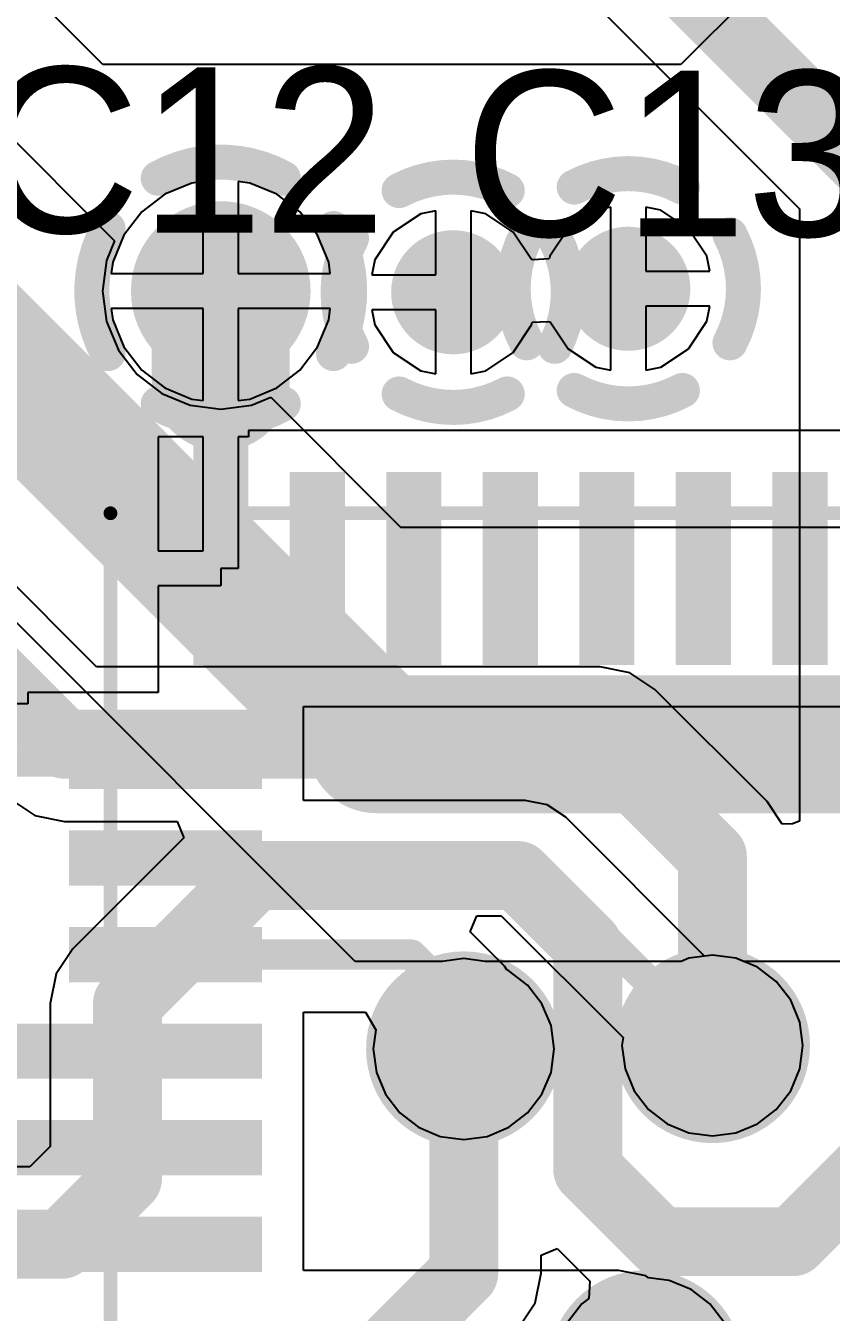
# Model space of a CAD drawing. Header units: millimetres. Extents: x -51 to 108, y 36 to 112.
# Drawn here: x 88.47 to 94.31, y 48.43 to 57.76 of the extents above; entities that cross this region are included whole.
import ezdxf

# ---------------------------------------------------------------- set-up
doc = ezdxf.new("R2010")
doc.units = ezdxf.units.MM
for name, color, linetype in [('BottomLayer', 5, 'Continuous'), ('BottomSolder', 6, 'Continuous'), ('InternalPlane1', 76, 'Continuous'), ('MidLayer1', 16, 'Continuous'), ('PadHoleLayer', 156, 'Continuous'), ('TopLayer', 1, 'Continuous'), ('TopOverlay', 2, 'Continuous'), ('TopSolder', 216, 'Continuous'), ('ViaHoleLayer', 16, 'Continuous')]:
    doc.layers.add(name, color=color, linetype=linetype)

# ---------------------------------------------------------------- blocks, each defined once
blk = doc.blocks.new('PCB_MDBT42Q_10X16_67')
at = {"layer": 'TopLayer'}
for points in [[(3.8999922, -10.9000036), (5.299989399999999, -10.9000036), (3.8999922, -10.5000044), (5.299989399999999, -10.5000044)], [(3.8999922, -11.6000022), (5.299989399999999, -11.6000022), (3.8999922, -11.200003), (5.299989399999999, -11.200003)], [(3.8999922, -12.3000008), (5.299989399999999, -12.3000008), (3.8999922, -11.9000016), (5.299989399999999, -11.9000016)], [(3.8999922, -12.9999994), (5.299989399999999, -12.9999994), (3.8999922, -12.6000002), (5.299989399999999, -12.6000002)], [(3.8999922, -13.699998), (5.299989399999999, -13.699998), (3.8999922, -13.2999988), (5.299989399999999, -13.2999988)], [(3.8999922, -14.3999966), (5.299989399999999, -14.3999966), (3.8999922, -13.9999974), (5.299989399999999, -13.9999974)], [(-0.1999996, -14.8999956), (-0.1999996, -16.2999928), (0.1999996, -14.8999956), (0.1999996, -16.2999928)], [(0.499999, -14.8999956), (0.499999, -16.2999928), (0.8999982, -14.8999956), (0.8999982, -16.2999928)], [(1.1999976, -14.8999956), (1.1999976, -16.2999928), (1.5999968, -14.8999956), (1.5999968, -16.2999928)], [(1.8999962, -14.8999956), (1.8999962, -16.2999928), (2.2999954, -14.8999956), (2.2999954, -16.2999928)], [(2.5999948, -14.8999956), (2.5999948, -16.2999928), (2.999994, -14.8999956), (2.999994, -16.2999928)], [(3.2999934, -14.8999956), (3.2999934, -16.2999928), (3.6999926, -14.8999956), (3.6999926, -16.2999928)], [(3.999992, -14.8999956), (3.999992, -16.2999928), (4.3999912, -14.8999956), (4.3999912, -16.2999928)]]:
    blk.add_solid(points, dxfattribs=at)
at = {"layer": 'TopOverlay', "const_width": 0.0999998}
for points in [[(4.999989999999999, 0), (4.999989999999999, -15.9999934)], [(4.999989999999999, -15.9999934), (-4.999964599999999, -15.9999934)]]:
    blk.add_lwpolyline(points, dxfattribs=at)
at = {"layer": 'TopOverlay', "const_width": 0.0499999}
blk.add_lwpolyline([(4.97499132, -15.9999934, 1), (5.02498868, -15.9999934, 1)], format="xyb", close=True, dxfattribs=at)
blk.add_lwpolyline([(4.97499132, -15.9999934, 1), (5.02498868, -15.9999934, 1)], format="xyb", close=True, dxfattribs=at)
at = {"layer": 'TopSolder'}
for points in [[(3.8999922, -10.9000036), (5.299989399999999, -10.9000036), (3.8999922, -10.5000044), (5.299989399999999, -10.5000044)], [(3.8999922, -11.6000022), (5.299989399999999, -11.6000022), (3.8999922, -11.200003), (5.299989399999999, -11.200003)], [(3.8999922, -12.3000008), (5.299989399999999, -12.3000008), (3.8999922, -11.9000016), (5.299989399999999, -11.9000016)], [(3.8999922, -12.9999994), (5.299989399999999, -12.9999994), (3.8999922, -12.6000002), (5.299989399999999, -12.6000002)], [(3.8999922, -13.699998), (5.299989399999999, -13.699998), (3.8999922, -13.2999988), (5.299989399999999, -13.2999988)], [(3.8999922, -14.3999966), (5.299989399999999, -14.3999966), (3.8999922, -13.9999974), (5.299989399999999, -13.9999974)], [(-0.1999996, -14.8999956), (-0.1999996, -16.2999928), (0.1999996, -14.8999956), (0.1999996, -16.2999928)], [(0.499999, -14.8999956), (0.499999, -16.2999928), (0.8999982, -14.8999956), (0.8999982, -16.2999928)], [(1.1999976, -14.8999956), (1.1999976, -16.2999928), (1.5999968, -14.8999956), (1.5999968, -16.2999928)], [(1.8999962, -14.8999956), (1.8999962, -16.2999928), (2.2999954, -14.8999956), (2.2999954, -16.2999928)], [(2.5999948, -14.8999956), (2.5999948, -16.2999928), (2.999994, -14.8999956), (2.999994, -16.2999928)], [(3.2999934, -14.8999956), (3.2999934, -16.2999928), (3.6999926, -14.8999956), (3.6999926, -16.2999928)], [(3.999992, -14.8999956), (3.999992, -16.2999928), (4.3999912, -14.8999956), (4.3999912, -16.2999928)]]:
    blk.add_solid(points, dxfattribs=at)

msp = doc.modelspace()

# ---------------------------------------------------------------- linework, layer by layer
at = {"layer": 'BottomLayer'}
for p, q in [((91.05531954, 59.45942642), (94.07962642, 56.43511954)), ((89.67172312, 56.62149458), (89.47614057999999, 56.54048127999999)), ((89.7546084, 56.63240642), (89.67172312, 56.62149458)), ((89.7546084, 55.9651916), (89.7546084, 56.63240642)), ((90.09149368, 56.62149458), (90.0086084, 56.63240642)), ((90.0086084, 56.63240642), (90.0086084, 55.9651916)), ((90.28707621999999, 56.54048127999999), (90.09149368, 56.62149458)), ((89.47614057999999, 56.54048127999999), (89.3081907, 56.41160929999999)), ((90.4550261, 56.41160929999999), (90.28707621999999, 56.54048127999999)), ((92.71, 56.44517032), (92.60133117999999, 56.42355491999999)), ((92.71, 55.8546), (92.71, 56.44517032)), ((93.07266881999999, 56.42355491999999), (92.964, 56.44517032)), ((92.964, 56.44517032), (92.964, 55.9816)), ((94.07962642, 56.43511954), (94.07962642, 51.99357394)), ((89.3081907, 56.41160929999999), (89.17931872, 56.24365942)), ((90.58389808, 56.24365942), (90.4550261, 56.41160929999999)), ((91.33133117999999, 56.39815492), (91.13153985999999, 56.26466014)), ((91.44, 56.41977032), (91.33133117999999, 56.39815492)), ((91.44, 55.9562), (91.44, 56.41977032)), ((91.80266882, 56.39815492), (91.69399999999999, 56.41977032)), ((91.69399999999999, 56.41977032), (91.69399999999999, 55.8292)), ((92.00246014, 56.26466014), (91.80266882, 56.39815492)), ((92.60133117999999, 56.42355491999999), (92.40153986, 56.29006013999999)), ((93.27246013999999, 56.29006013999999), (93.07266881999999, 56.42355491999999)), ((91.13153985999999, 56.26466014), (90.99804508, 56.06486881999999)), ((92.13406515999999, 56.06769584), (92.00246014, 56.26466014)), ((92.40153986, 56.29006013999999), (92.26804508, 56.09026882)), ((93.40595492, 56.09026882), (93.27246013999999, 56.29006013999999)), ((89.17931872, 56.24365942), (89.09830541999999, 56.04807688)), ((90.66491137999999, 56.04807688), (90.58389808, 56.24365942)), ((90.99804508, 56.06486881999999), (90.97642968, 55.9562)), ((92.14736714, 56.06541746), (92.13406515999999, 56.06769584)), ((92.2642173, 56.07103085999999), (92.14736714, 56.06541746)), ((92.26804508, 56.09026882), (92.2642173, 56.07103085999999)), ((93.42757032, 55.9816), (93.40595492, 56.09026882)), ((89.09830541999999, 56.04807688), (89.08739358, 55.9651916)), ((90.67582322, 55.9651916), (90.66491137999999, 56.04807688)), ((92.964, 55.9816), (93.42757032, 55.9816)), ((89.08739358, 55.9651916), (89.7546084, 55.9651916)), ((90.0086084, 55.9651916), (90.67582322, 55.9651916)), ((90.97642968, 55.9562), (91.44, 55.9562)), ((91.69399999999999, 55.8292), (91.69399999999999, 55.23862968)), ((92.71, 55.26402968), (92.71, 55.8546)), ((89.7546084, 55.7111916), (89.08739358, 55.7111916)), ((89.08739358, 55.7111916), (89.09830541999999, 55.62830632)), ((89.7546084, 55.04397677999999), (89.7546084, 55.7111916)), ((90.67582322, 55.7111916), (90.0086084, 55.7111916)), ((90.0086084, 55.7111916), (90.0086084, 55.04397677999999)), ((90.66491137999999, 55.62830632), (90.67582322, 55.7111916)), ((91.44, 55.7022), (90.97642968, 55.7022)), ((90.97642968, 55.7022), (90.99804508, 55.59353118)), ((91.44, 55.23862968), (91.44, 55.7022)), ((93.42757032, 55.7276), (92.964, 55.7276)), ((92.964, 55.7276), (92.964, 55.26402968)), ((93.40595492, 55.61893118), (93.42757032, 55.7276)), ((89.09830541999999, 55.62830632), (89.17931872, 55.43272378)), ((90.58389808, 55.43272378), (90.66491137999999, 55.62830632)), ((90.99804508, 55.59353118), (91.13153985999999, 55.39373986)), ((92.00246014, 55.39373986), (92.13595491999999, 55.59353118)), ((92.13595491999999, 55.59353118), (92.1397827, 55.61276914)), ((92.1397827, 55.61276914), (92.25663286, 55.61838254)), ((92.25663286, 55.61838254), (92.26993483999999, 55.61610416)), ((92.26993483999999, 55.61610416), (92.40153986, 55.41913985999999)), ((93.27246013999999, 55.41913985999999), (93.40595492, 55.61893118)), ((89.17931872, 55.43272378), (89.3081907, 55.26477389999999)), ((90.4550261, 55.26477389999999), (90.58389808, 55.43272378)), ((92.40153986, 55.41913985999999), (92.60133117999999, 55.28564507999999)), ((93.07266881999999, 55.28564507999999), (93.27246013999999, 55.41913985999999)), ((91.13153985999999, 55.39373986), (91.33133117999999, 55.26024508)), ((91.80266882, 55.26024508), (92.00246014, 55.39373986)), ((89.3081907, 55.26477389999999), (89.47614057999999, 55.13590191999999)), ((90.28707621999999, 55.13590191999999), (90.4550261, 55.26477389999999)), ((91.33133117999999, 55.26024508), (91.44, 55.23862968)), ((91.69399999999999, 55.23862968), (91.80266882, 55.26024508)), ((92.60133117999999, 55.28564507999999), (92.71, 55.26402968)), ((92.964, 55.26402968), (93.07266881999999, 55.28564507999999)), ((89.47614057999999, 55.13590191999999), (89.67172312, 55.05488862)), ((90.09149368, 55.05488862), (90.28707621999999, 55.13590191999999)), ((89.67172312, 55.05488862), (89.7546084, 55.04397677999999)), ((90.0086084, 55.04397677999999), (90.09149368, 55.05488862)), ((88.97988045999999, 53.11337357999999), (88.26697358, 53.82628046)), ((92.6338, 53.11337357999999), (88.97988045999999, 53.11337357999999)), ((92.84839952, 53.07068633999999), (92.6338, 53.11337357999999)), ((93.03032702, 52.94912702), (92.84839952, 53.07068633999999)), ((93.84312702, 52.13632702), (93.03032702, 52.94912702)), ((88.35107298, 52.15607298), (88.53300302, 52.03451112)), ((93.95262642, 51.97244876), (93.84312702, 52.13632702)), ((88.53300302, 52.03451112), (88.74759999999999, 51.99182642)), ((88.74759999999999, 51.99182642), (89.56463672, 51.99182642)), ((89.56463672, 51.99182642), (89.61323962, 51.87449366)), ((94.02717795999999, 51.97569996), (93.95262642, 51.97244876)), ((94.07962642, 51.99357394), (94.02717795999999, 51.97569996)), ((89.61323962, 51.87449366), (88.80827298, 51.06952702)), ((88.80827298, 51.06952702), (88.68671366, 50.88759951999999)), ((88.68671366, 50.88759951999999), (88.64402641999999, 50.67299999999999)), ((88.64402641999999, 50.67299999999999), (88.64402641999999, 49.63528046)), ((88.64402641999999, 49.63528046), (88.49652354, 49.48777758)), ((88.49652354, 49.48777758), (88.06508676, 49.48777758)), ((92.20397358, 48.84843672), (92.32130633999999, 48.89703961999999)), ((92.32130633999999, 48.89703961999999), (92.55846614, 48.65987982)), ((92.20397358, 48.7172), (92.20397358, 48.84843672)), ((92.16128633999999, 48.50260048), (92.20397358, 48.7172)), ((92.55846614, 48.65987982), (92.5501578, 48.5331516)), ((92.5501578, 48.5331516), (92.50041698, 48.49498302)), ((92.03972702, 48.32067298), (92.16128633999999, 48.50260048)), ((92.50041698, 48.49498302), (92.39622872, 48.35920223999999))]:
    msp.add_line(p, q, dxfattribs=at)
at = {"layer": 'BottomLayer', "const_width": 0.499999}
for points in [[(91.2876, 60.0202), (94.6404, 56.66739999999999)], [(87.7062, 53.59399999999999), (88.74759999999999, 52.5526)], [(88.74759999999999, 52.5526), (92.6338, 52.5526)], [(92.6338, 52.5526), (93.44659999999999, 51.7398)], [(93.44659999999999, 50.36819999999999), (93.44659999999999, 51.7398)], [(89.20479999999999, 50.67299999999999), (90.1320016, 51.6002016)], [(90.1320016, 51.6002016), (92.0367984, 51.6002016)], [(92.0367984, 51.6002016), (92.54320073999999, 51.09379926)], [(92.54320073999999, 49.46819926), (92.54320073999999, 51.09379926)], [(89.20479999999999, 49.403), (89.20479999999999, 50.67299999999999)], [(91.6432, 48.7172), (91.6432, 50.3428)], [(92.54320073999999, 49.46819926), (93.06559999999999, 48.9458)], [(94.0308, 48.9458), (94.6404, 49.5554)], [(88.728804, 48.927004), (89.20479999999999, 49.403)], [(86.480396, 48.927004), (88.728804, 48.927004)], [(93.06559999999999, 48.9458), (94.0308, 48.9458)], [(90.85579999999999, 47.9298), (91.6432, 48.7172)]]:
    msp.add_lwpolyline(points, dxfattribs=at)
at = {"layer": 'BottomLayer'}
for points, const_width in [([(89.60660768, 55.83819159999999, 1), (90.15660912, 55.83819159999999, 1)], 0.5499989), ([(91.39199907999999, 55.8292, 1), (91.74200092, 55.8292, 1)], 0.3499993), ([(92.66199908, 55.8546, 1), (93.01200091999999, 55.8546, 1)], 0.3499993), ([(88.62260151999999, 52.5526, 1), (88.87259848, 52.5526, 1)], 0.2499995), ([(88.62260151999999, 52.5526, 1), (88.87259848, 52.5526, 1)], 0.2499995), ([(92.50880151999999, 52.5526, 1), (92.75879848, 52.5526, 1)], 0.2499995), ([(92.50880151999999, 52.5526, 1), (92.75879848, 52.5526, 1)], 0.2499995), ([(93.32160152, 51.7398, 1), (93.57159847999999, 51.7398, 1)], 0.2499995), ([(93.32160152, 51.7398, 1), (93.57159847999999, 51.7398, 1)], 0.2499995), ([(90.00700312, 51.6002016, 1), (90.25700008, 51.6002016, 1)], 0.2499995), ([(90.00700312, 51.6002016, 1), (90.25700008, 51.6002016, 1)], 0.2499995), ([(91.91179991999999, 51.6002016, 1), (92.16179688, 51.6002016, 1)], 0.2499995), ([(91.91179991999999, 51.6002016, 1), (92.16179688, 51.6002016, 1)], 0.2499995), ([(92.41820226, 51.09379926, 1), (92.66819921999999, 51.09379926, 1)], 0.2499995), ([(92.41820226, 51.09379926, 1), (92.66819921999999, 51.09379926, 1)], 0.2499995), ([(89.07980151999999, 50.67299999999999, 1), (89.32979848, 50.67299999999999, 1)], 0.2499995), ([(89.07980151999999, 50.67299999999999, 1), (89.32979848, 50.67299999999999, 1)], 0.2499995), ([(91.46819907999999, 50.3428, 1), (91.81820092, 50.3428, 1)], 0.3499993), ([(93.27159908, 50.36819999999999, 1), (93.62160091999999, 50.36819999999999, 1)], 0.3499993), ([(91.51820151999999, 50.3428, 1), (91.76819848, 50.3428, 1)], 0.2499995), ([(93.32160152, 50.36819999999999, 1), (93.57159847999999, 50.36819999999999, 1)], 0.2499995), ([(92.41820226, 49.46819926, 1), (92.66819921999999, 49.46819926, 1)], 0.2499995), ([(92.41820226, 49.46819926, 1), (92.66819921999999, 49.46819926, 1)], 0.2499995), ([(89.07980151999999, 49.403, 1), (89.32979848, 49.403, 1)], 0.2499995), ([(89.07980151999999, 49.403, 1), (89.32979848, 49.403, 1)], 0.2499995), ([(88.60380552, 48.927004, 1), (88.85380248, 48.927004, 1)], 0.2499995), ([(88.60380552, 48.927004, 1), (88.85380248, 48.927004, 1)], 0.2499995), ([(92.94060152, 48.9458, 1), (93.19059847999999, 48.9458, 1)], 0.2499995), ([(92.94060152, 48.9458, 1), (93.19059847999999, 48.9458, 1)], 0.2499995), ([(93.90580152, 48.9458, 1), (94.15579848, 48.9458, 1)], 0.2499995), ([(93.90580152, 48.9458, 1), (94.15579848, 48.9458, 1)], 0.2499995), ([(91.51820151999999, 48.7172, 1), (91.76819848, 48.7172, 1)], 0.2499995), ([(91.51820151999999, 48.7172, 1), (91.76819848, 48.7172, 1)], 0.2499995)]:
    msp.add_lwpolyline(points, format="xyb", close=True, dxfattribs=dict(at, const_width=const_width))
at = {"layer": 'BottomSolder'}
for points, const_width in [([(89.55580768, 55.83819159999999, 1), (90.20740912, 55.83819159999999, 1)], 0.6515989), ([(91.34199918, 55.8292, 1), (91.79200082, 55.8292, 1)], 0.4499991), ([(92.61199918, 55.8546, 1), (93.06200082, 55.8546, 1)], 0.4499991), ([(91.41739908, 50.3428, 1), (91.86900091999999, 50.3428, 1)], 0.4515993), ([(93.22079907999999, 50.36819999999999, 1), (93.67240092, 50.36819999999999, 1)], 0.4515993), ([(92.73819908, 48.0314, 1), (93.18980092, 48.0314, 1)], 0.4515993)]:
    msp.add_lwpolyline(points, format="xyb", close=True, dxfattribs=dict(at, const_width=const_width))
at = {"layer": 'InternalPlane1', "const_width": 0.254}
for points in [[(89.42831238, 56.65595983999999, -0.2586175843559133), (90.33490442, 56.65595983999999)], [(92.44499164, 56.59186039999999, -0.2493280028432777), (93.22900836, 56.59186039999999)], [(91.17499164, 56.5664604, -0.2493280028432777), (91.95900836, 56.5664604)], [(89.06384016, 55.38489558, -0.2586175843559133), (89.06384016, 56.29148762)], [(90.69937664, 56.29148762, -0.2586175843559133), (90.69937664, 55.38489558)], [(90.8297396, 55.43719163999999, -0.2493280028432777), (90.8297396, 56.22120836)], [(92.09973959999999, 55.46259164, -0.2493280028432777), (92.09973959999999, 56.24660836)], [(92.30426039999999, 56.22120836, -0.2493280028432777), (92.30426039999999, 55.43719163999999)], [(93.5742604, 56.24660836, -0.2493280028432777), (93.5742604, 55.46259164)], [(93.22900836, 55.11733959999999, -0.2493280028432777), (92.44499164, 55.11733959999999)], [(90.33490442, 55.02042336, -0.2586175843559133), (89.42831238, 55.02042336)], [(91.95900836, 55.0919396, -0.2493280028432777), (91.17499164, 55.0919396)]]:
    msp.add_lwpolyline(points, format="xyb", dxfattribs=at)
at = {"layer": 'InternalPlane1'}
for points, const_width in [([(89.36481237999999, 56.65595983999999, 1), (89.49181238, 56.65595983999999, 1)], 0.127), ([(90.27140442, 56.65595983999999, 1), (90.39840441999999, 56.65595983999999, 1)], 0.127), ([(92.38149164, 56.59186039999999, 1), (92.50849163999999, 56.59186039999999, 1)], 0.127), ([(93.16550835999999, 56.59186039999999, 1), (93.29250836, 56.59186039999999, 1)], 0.127), ([(91.11149164, 56.5664604, 1), (91.23849163999999, 56.5664604, 1)], 0.127), ([(91.89550836, 56.5664604, 1), (92.02250835999999, 56.5664604, 1)], 0.127), ([(89.00034016, 56.29148762, 1), (89.12734015999999, 56.29148762, 1)], 0.127), ([(90.63587663999999, 56.29148762, 1), (90.76287664, 56.29148762, 1)], 0.127), ([(90.76623959999999, 56.22120836, 1), (90.8932396, 56.22120836, 1)], 0.127), ([(92.0362396, 56.24660836, 1), (92.1632396, 56.24660836, 1)], 0.127), ([(92.2407604, 56.22120836, 1), (92.3677604, 56.22120836, 1)], 0.127), ([(93.5107604, 56.24660836, 1), (93.63776039999999, 56.24660836, 1)], 0.127), ([(89.00034016, 55.38489558, 1), (89.12734015999999, 55.38489558, 1)], 0.127), ([(90.63587663999999, 55.38489558, 1), (90.76287664, 55.38489558, 1)], 0.127), ([(90.76623959999999, 55.43719163999999, 1), (90.8932396, 55.43719163999999, 1)], 0.127), ([(92.0362396, 55.46259164, 1), (92.1632396, 55.46259164, 1)], 0.127), ([(92.2407604, 55.43719163999999, 1), (92.3677604, 55.43719163999999, 1)], 0.127), ([(93.5107604, 55.46259164, 1), (93.63776039999999, 55.46259164, 1)], 0.127), ([(92.38149164, 55.11733959999999, 1), (92.50849163999999, 55.11733959999999, 1)], 0.127), ([(93.16550835999999, 55.11733959999999, 1), (93.29250836, 55.11733959999999, 1)], 0.127), ([(89.36481237999999, 55.02042336, 1), (89.49181238, 55.02042336, 1)], 0.127), ([(90.27140442, 55.02042336, 1), (90.39840441999999, 55.02042336, 1)], 0.127), ([(91.11149164, 55.0919396, 1), (91.23849163999999, 55.0919396, 1)], 0.127), ([(91.89550836, 55.0919396, 1), (92.02250835999999, 55.0919396, 1)], 0.127), ([(91.2892002, 50.3428, 1), (91.99719979999999, 50.3428, 1)], 0.7079996), ([(93.09260019999999, 50.36819999999999, 1), (93.8005998, 50.36819999999999, 1)], 0.7079996), ([(92.6100002, 48.0314, 1), (93.3179998, 48.0314, 1)], 0.7079996)]:
    msp.add_lwpolyline(points, format="xyb", close=True, dxfattribs=dict(at, const_width=const_width))
at = {"layer": 'MidLayer1'}
for p, q in [((89.027, 57.4802), (88.4936, 58.0136)), ((93.726, 57.9882), (93.21799999999999, 57.4802)), ((93.21799999999999, 57.4802), (89.027, 57.4802)), ((87.9348, 57.3786), (89.11201634, 56.20138366)), ((90.85580254, 50.97779999999999), (85.2932, 56.5404)), ((89.11201634, 56.20138366), (89.05348712, 56.060086)), ((89.05348712, 56.060086), (89.02427458, 55.83819159999999)), ((89.02427458, 55.83819159999999), (89.05348712, 55.6162972)), ((89.05348712, 55.6162972), (89.13913592, 55.40952596)), ((89.13913592, 55.40952596), (89.27538152, 55.23196471999999)), ((89.27538152, 55.23196471999999), (89.45294276, 55.09571912)), ((89.45294276, 55.09571912), (89.659714, 55.01007032)), ((90.1035028, 55.01007032), (90.24480046, 55.06859953999999)), ((90.24480046, 55.06859953999999), (91.18599999999999, 54.12739999999999)), ((89.659714, 55.01007032), (89.88160839999999, 54.98085777999999)), ((89.88160839999999, 54.98085777999999), (90.1035028, 55.01007032)), ((91.18599999999999, 54.12739999999999), (100.6094, 54.12739999999999)), ((93.44659999999999, 51.02380702), (93.2769153, 51.00146771999999)), ((93.6162847, 51.00146771999999), (93.44659999999999, 51.02380702)), ((91.4866725, 50.97779999999999), (90.85580254, 50.97779999999999)), ((91.6432, 50.99840701999999), (91.4866725, 50.97779999999999)), ((91.79972749999999, 50.97779999999999), (91.6432, 50.99840701999999)), ((93.21977799999999, 50.97779999999999), (91.79972749999999, 50.97779999999999)), ((93.2769153, 51.00146771999999), (93.21977799999999, 50.97779999999999)), ((93.67342199999999, 50.97779999999999), (93.6162847, 51.00146771999999)), ((102.5398, 50.97779999999999), (93.67342199999999, 50.97779999999999))]:
    msp.add_line(p, q, dxfattribs=at)
at = {"layer": 'MidLayer1', "const_width": 1.00000054}
for points in [[(86.5632, 57.023), (91.0209, 52.5653)], [(91.00819999999999, 52.5526), (91.0209, 52.5653)], [(91.00819999999999, 52.5526), (100.584, 52.5526)]]:
    msp.add_lwpolyline(points, dxfattribs=at)
at = {"layer": 'MidLayer1'}
for points, const_width in [([(89.60660768, 55.83819159999999, 1), (90.15660912, 55.83819159999999, 1)], 0.5499989), ([(91.39199907999999, 55.8292, 1), (91.74200092, 55.8292, 1)], 0.3499993), ([(92.66199908, 55.8546, 1), (93.01200091999999, 55.8546, 1)], 0.3499993), ([(90.7582005, 52.5526, 1), (91.25819949999999, 52.5526, 1)], 0.499999), ([(90.7582005, 52.5526, 1), (91.25819949999999, 52.5526, 1)], 0.499999), ([(90.7709005, 52.5653, 1), (91.2708995, 52.5653, 1)], 0.499999), ([(90.7709005, 52.5653, 1), (91.2708995, 52.5653, 1)], 0.499999), ([(91.46819907999999, 50.3428, 1), (91.81820092, 50.3428, 1)], 0.3499993), ([(93.27159908, 50.36819999999999, 1), (93.62160091999999, 50.36819999999999, 1)], 0.3499993)]:
    msp.add_lwpolyline(points, format="xyb", close=True, dxfattribs=dict(at, const_width=const_width))
at = {"layer": 'PadHoleLayer', "const_width": 0.1999996}
for points in [[(91.4670002, 55.8292, 1), (91.6669998, 55.8292, 1)], [(92.7370002, 55.8546, 1), (92.9369998, 55.8546, 1)]]:
    msp.add_lwpolyline(points, format="xyb", close=True, dxfattribs=at)
at = {"layer": 'TopLayer'}
for p, q in [((89.67172312, 56.62149458), (89.47614057999999, 56.54048127999999)), ((89.7546084, 56.63240642), (89.67172312, 56.62149458)), ((89.7546084, 55.9651916), (89.7546084, 56.63240642)), ((90.09149368, 56.62149458), (90.0086084, 56.63240642)), ((90.0086084, 56.63240642), (90.0086084, 55.9651916)), ((90.28707621999999, 56.54048127999999), (90.09149368, 56.62149458)), ((89.47614057999999, 56.54048127999999), (89.3081907, 56.41160929999999)), ((90.4550261, 56.41160929999999), (90.28707621999999, 56.54048127999999)), ((92.71, 56.44517032), (92.60133117999999, 56.42355491999999)), ((92.71, 55.8546), (92.71, 56.44517032)), ((93.07266881999999, 56.42355491999999), (92.964, 56.44517032)), ((92.964, 56.44517032), (92.964, 55.9816)), ((89.3081907, 56.41160929999999), (89.17931872, 56.24365942)), ((90.58389808, 56.24365942), (90.4550261, 56.41160929999999)), ((91.33133117999999, 56.39815492), (91.13153985999999, 56.26466014)), ((91.44, 56.41977032), (91.33133117999999, 56.39815492)), ((91.44, 55.9562), (91.44, 56.41977032)), ((91.80266882, 56.39815492), (91.69399999999999, 56.41977032)), ((91.69399999999999, 56.41977032), (91.69399999999999, 55.8292)), ((92.00246014, 56.26466014), (91.80266882, 56.39815492)), ((92.60133117999999, 56.42355491999999), (92.40153986, 56.29006013999999)), ((93.27246013999999, 56.29006013999999), (93.07266881999999, 56.42355491999999)), ((91.13153985999999, 56.26466014), (90.99804508, 56.06486881999999)), ((92.13406515999999, 56.06769584), (92.00246014, 56.26466014)), ((92.40153986, 56.29006013999999), (92.26804508, 56.09026882)), ((93.40595492, 56.09026882), (93.27246013999999, 56.29006013999999)), ((89.17931872, 56.24365942), (89.09830541999999, 56.04807688)), ((90.66491137999999, 56.04807688), (90.58389808, 56.24365942)), ((90.99804508, 56.06486881999999), (90.97642968, 55.9562)), ((92.14736714, 56.06541746), (92.13406515999999, 56.06769584)), ((92.2642173, 56.07103085999999), (92.14736714, 56.06541746)), ((92.26804508, 56.09026882), (92.2642173, 56.07103085999999)), ((93.42757032, 55.9816), (93.40595492, 56.09026882)), ((89.09830541999999, 56.04807688), (89.08739358, 55.9651916)), ((90.67582322, 55.9651916), (90.66491137999999, 56.04807688)), ((92.964, 55.9816), (93.42757032, 55.9816)), ((89.08739358, 55.9651916), (89.7546084, 55.9651916)), ((90.0086084, 55.9651916), (90.67582322, 55.9651916)), ((90.97642968, 55.9562), (91.44, 55.9562)), ((91.69399999999999, 55.8292), (91.69399999999999, 55.23862968)), ((92.71, 55.26402968), (92.71, 55.8546)), ((89.7546084, 55.7111916), (89.08739358, 55.7111916)), ((89.08739358, 55.7111916), (89.09830541999999, 55.62830632)), ((89.7546084, 55.04397677999999), (89.7546084, 55.7111916)), ((90.67582322, 55.7111916), (90.0086084, 55.7111916)), ((90.0086084, 55.7111916), (90.0086084, 55.04397677999999)), ((90.66491137999999, 55.62830632), (90.67582322, 55.7111916)), ((91.44, 55.7022), (90.97642968, 55.7022)), ((90.97642968, 55.7022), (90.99804508, 55.59353118)), ((91.44, 55.23862968), (91.44, 55.7022)), ((93.42757032, 55.7276), (92.964, 55.7276)), ((92.964, 55.7276), (92.964, 55.26402968)), ((93.40595492, 55.61893118), (93.42757032, 55.7276)), ((89.09830541999999, 55.62830632), (89.17931872, 55.43272378)), ((90.58389808, 55.43272378), (90.66491137999999, 55.62830632)), ((90.99804508, 55.59353118), (91.13153985999999, 55.39373986)), ((92.00246014, 55.39373986), (92.13595491999999, 55.59353118)), ((92.13595491999999, 55.59353118), (92.1397827, 55.61276914)), ((92.1397827, 55.61276914), (92.25663286, 55.61838254)), ((92.25663286, 55.61838254), (92.26993483999999, 55.61610416)), ((92.26993483999999, 55.61610416), (92.40153986, 55.41913985999999)), ((93.27246013999999, 55.41913985999999), (93.40595492, 55.61893118)), ((89.17931872, 55.43272378), (89.3081907, 55.26477389999999)), ((90.4550261, 55.26477389999999), (90.58389808, 55.43272378)), ((92.40153986, 55.41913985999999), (92.60133117999999, 55.28564507999999)), ((93.07266881999999, 55.28564507999999), (93.27246013999999, 55.41913985999999)), ((91.13153985999999, 55.39373986), (91.33133117999999, 55.26024508)), ((91.80266882, 55.26024508), (92.00246014, 55.39373986)), ((89.3081907, 55.26477389999999), (89.47614057999999, 55.13590191999999)), ((90.28707621999999, 55.13590191999999), (90.4550261, 55.26477389999999)), ((91.33133117999999, 55.26024508), (91.44, 55.23862968)), ((91.69399999999999, 55.23862968), (91.80266882, 55.26024508)), ((92.60133117999999, 55.28564507999999), (92.71, 55.26402968)), ((92.964, 55.26402968), (93.07266881999999, 55.28564507999999)), ((89.47614057999999, 55.13590191999999), (89.67172312, 55.05488862)), ((90.09149368, 55.05488862), (90.28707621999999, 55.13590191999999)), ((89.67172312, 55.05488862), (89.7546084, 55.04397677999999)), ((90.0086084, 55.04397677999999), (90.09149368, 55.05488862)), ((89.7546084, 54.7809928), (89.4276088, 54.7809928)), ((89.4276088, 54.7809928), (89.4276088, 53.9539942)), ((89.7546084, 53.9539942), (89.7546084, 54.7809928)), ((90.08160799999999, 54.7809928), (90.0086084, 54.7809928)), ((90.0086084, 54.7809928), (90.0086084, 53.82699419999999)), ((98.081592, 54.8269922), (90.08160799999999, 54.8269922)), ((90.08160799999999, 54.8269922), (90.08160799999999, 54.7809928)), ((89.4276088, 53.9539942), (89.7546084, 53.9539942)), ((90.0086084, 53.82699419999999), (89.88160839999999, 53.82699419999999)), ((89.88160839999999, 53.82699419999999), (89.88160839999999, 53.6999942)), ((89.88160839999999, 53.6999942), (89.4276088, 53.6999942)), ((89.4276088, 53.6999942), (89.4276088, 52.926996)), ((89.4276088, 52.926996), (88.48161119999999, 52.926996)), ((88.48161119999999, 52.926996), (88.48161119999999, 52.84502766)), ((88.48161119999999, 52.84502766), (86.25979699999999, 52.84502766)), ((90.4816072, 52.14502906), (90.4816072, 52.8269962)), ((90.4816072, 52.8269962), (98.081592, 52.8269962)), ((92.08780159999999, 52.14502906), (90.4816072, 52.14502906)), ((92.24777587999999, 52.11320794), (92.08780159999999, 52.14502906)), ((92.38339409999999, 52.0225909), (92.24777587999999, 52.11320794)), ((93.38967351999999, 51.01631148), (92.38339409999999, 52.0225909)), ((91.69035002, 51.19163498), (91.73895291999999, 51.30896774)), ((91.73895291999999, 51.30896774), (91.91464726, 51.30896774)), ((91.91464726, 51.30896774), (92.79848851999999, 50.42512648)), ((91.93879249999999, 50.94319249999999), (91.69035002, 51.19163498)), ((93.44659999999999, 51.02380702), (93.38967351999999, 51.01631148)), ((93.6162847, 51.00146771999999), (93.44659999999999, 51.02380702)), ((91.95660298, 50.9165352), (91.93879249999999, 50.94319249999999)), ((93.77440224, 50.93597128), (93.6162847, 51.00146771999999)), ((93.91018301999999, 50.83178302), (93.77440224, 50.93597128)), ((91.97100223999999, 50.91057128), (91.95660298, 50.9165352)), ((92.10678302, 50.80638302), (91.97100223999999, 50.91057128)), ((92.21097128, 50.67060223999999), (92.10678302, 50.80638302)), ((94.01437127999999, 50.69600224), (93.91018301999999, 50.83178302)), ((92.27646772, 50.51248469999999), (92.21097128, 50.67060223999999)), ((94.07986772, 50.5378847), (94.01437127999999, 50.69600224)), ((90.4816072, 49.8270022), (90.4816072, 50.60896914)), ((90.4816072, 50.60896914), (90.93015088, 50.60896914)), ((90.93015088, 50.60896914), (91.00591399999999, 50.4819666)), ((91.00591399999999, 50.4819666), (90.98759297999999, 50.3428)), ((92.29880702, 50.3428), (92.27646772, 50.51248469999999)), ((94.10220702, 50.36819999999999), (94.07986772, 50.5378847)), ((92.79848851999999, 50.42512648), (92.79099298, 50.36819999999999)), ((90.98759297999999, 50.3428), (91.00993228, 50.1731153)), ((92.27646772, 50.1731153), (92.29880702, 50.3428)), ((92.79099298, 50.36819999999999), (92.81333228, 50.1985153)), ((94.07986772, 50.1985153), (94.10220702, 50.36819999999999)), ((92.81333228, 50.1985153), (92.87882872, 50.04039776)), ((94.01437127999999, 50.04039776), (94.07986772, 50.1985153)), ((91.00993228, 50.1731153), (91.07542871999999, 50.01499776)), ((92.21097128, 50.01499776), (92.27646772, 50.1731153)), ((91.07542871999999, 50.01499776), (91.17961697999999, 49.87921698)), ((92.10678302, 49.87921698), (92.21097128, 50.01499776)), ((92.87882872, 50.04039776), (92.98301697999999, 49.90461698)), ((93.91018301999999, 49.90461698), (94.01437127999999, 50.04039776)), ((92.98301697999999, 49.90461698), (93.11879775999999, 49.80042872)), ((93.77440224, 49.80042872), (93.91018301999999, 49.90461698)), ((90.4816072, 48.73680118), (90.4816072, 49.8270022)), ((91.17961697999999, 49.87921698), (91.31539776, 49.77502871999999)), ((91.97100223999999, 49.77502871999999), (92.10678302, 49.87921698)), ((91.31539776, 49.77502871999999), (91.47351529999999, 49.70953228)), ((91.8128847, 49.70953228), (91.97100223999999, 49.77502871999999)), ((93.11879775999999, 49.80042872), (93.2769153, 49.73493228)), ((93.2769153, 49.73493228), (93.44659999999999, 49.71259298)), ((93.44659999999999, 49.71259298), (93.6162847, 49.73493228)), ((93.6162847, 49.73493228), (93.77440224, 49.80042872)), ((91.47351529999999, 49.70953228), (91.6432, 49.68719298)), ((91.6432, 49.68719298), (91.8128847, 49.70953228)), ((92.7683946, 48.73680118), (90.4816072, 48.73680118)), ((92.96348438, 48.69799506), (92.7683946, 48.73680118)), ((92.9838374, 48.6843959), (92.96348438, 48.69799506)), ((93.13368469999999, 48.66466772), (92.9838374, 48.6843959)), ((93.29180224, 48.59917128), (93.13368469999999, 48.66466772)), ((93.42758302, 48.49498302), (93.29180224, 48.59917128)), ((93.53177128, 48.35920223999999), (93.42758302, 48.49498302))]:
    msp.add_line(p, q, dxfattribs=at)
for points, const_width in [([(89.60660768, 55.83819159999999, 1), (90.15660912, 55.83819159999999, 1)], 0.5499989), ([(89.5898005, 55.88, 1), (90.0897995, 55.88, 1)], 0.499999), ([(89.63160889999999, 55.83819159999999, 1), (90.13160789999999, 55.83819159999999, 1)], 0.499999), ([(89.63160889999999, 55.83819159999999, 1), (90.13160789999999, 55.83819159999999, 1)], 0.499999), ([(91.39199907999999, 55.8292, 1), (91.74200092, 55.8292, 1)], 0.3499993), ([(92.66199908, 55.8546, 1), (93.01200091999999, 55.8546, 1)], 0.3499993), ([(89.63160889999999, 55.1777916, 1), (90.13160789999999, 55.1777916, 1)], 0.499999), ([(89.7816086, 55.1777916, 1), (89.9816082, 55.1777916, 1)], 0.1999996), ([(89.7816086, 53.82699419999999, 1), (89.9816082, 53.82699419999999, 1)], 0.1999996), ([(89.42661058, 52.426997, 1), (89.53660782, 52.426997, 1)], 0.10999978), ([(89.42661058, 51.7269984, 1), (89.53660782, 51.7269984, 1)], 0.10999978), ([(92.03280298, 51.7269984, 1), (92.14280022, 51.7269984, 1)], 0.10999978), ([(92.03280298, 51.7269984, 1), (92.14280022, 51.7269984, 1)], 0.10999978), ([(89.42661058, 51.0269998, 1), (89.53660782, 51.0269998, 1)], 0.10999978), ([(91.20880158, 51.0269998, 1), (91.31879882, 51.0269998, 1)], 0.10999978), ([(91.20880158, 51.0269998, 1), (91.31879882, 51.0269998, 1)], 0.10999978), ([(91.58820138, 50.6476, 1), (91.69819862, 50.6476, 1)], 0.10999978), ([(91.58820138, 50.6476, 1), (91.69819862, 50.6476, 1)], 0.10999978), ([(91.46819907999999, 50.3428, 1), (91.81820092, 50.3428, 1)], 0.3499993), ([(93.27159908, 50.36819999999999, 1), (93.62160091999999, 50.36819999999999, 1)], 0.3499993), ([(89.3816094, 50.3270012, 1), (89.581609, 50.3270012, 1)], 0.1999996), ([(93.39160138, 50.36819999999999, 1), (93.50159862, 50.36819999999999, 1)], 0.10999978), ([(91.58820138, 50.3428, 1), (91.69819862, 50.3428, 1)], 0.10999978), ([(91.58820138, 50.3428, 1), (91.69819862, 50.3428, 1)], 0.10999978), ([(91.61360137999999, 50.3174, 1), (91.72359861999999, 50.3174, 1)], 0.10999978), ([(89.3816094, 49.6270026, 1), (89.581609, 49.6270026, 1)], 0.1999996), ([(89.3816094, 48.927004, 1), (89.581609, 48.927004, 1)], 0.1999996)]:
    msp.add_lwpolyline(points, format="xyb", close=True, dxfattribs=dict(at, const_width=const_width))
for points, const_width in [([(89.8398, 55.88), (89.88160839999999, 55.83819159999999)], 1.00000054), ([(89.88160839999999, 55.1777916), (89.88160839999999, 55.83819159999999)], 1.00000054), ([(89.88160839999999, 53.82699419999999), (89.88160839999999, 55.1777916)], 0.3999992), ([(86.25979699999999, 52.426997), (89.4816092, 52.426997)], 0.21999956), ([(89.4816092, 51.7269984), (92.08780159999999, 51.7269984)], 0.21999956), ([(92.08780159999999, 51.7269984), (93.44659999999999, 50.36819999999999)], 0.21999956), ([(89.4816092, 51.0269998), (91.26380019999999, 51.0269998)], 0.21999956), ([(91.26380019999999, 51.0269998), (91.6432, 50.6476)], 0.21999956), ([(91.6432, 50.3428), (91.6432, 50.6476)], 0.21999956), ([(88.2553988, 50.3270012), (89.4816092, 50.3270012)], 0.3999992), ([(91.6432, 50.3428), (91.6686, 50.3174)], 0.21999956), ([(87.75699999999999, 49.6270026), (89.4816092, 49.6270026)], 0.3999992), ([(86.480396, 48.927004), (89.4816092, 48.927004)], 0.3999992)]:
    msp.add_lwpolyline(points, dxfattribs=dict(at, const_width=const_width))
at = {"layer": 'TopSolder'}
for points, const_width in [([(89.55580768, 55.83819159999999, 1), (90.20740912, 55.83819159999999, 1)], 0.6515989), ([(91.34199918, 55.8292, 1), (91.79200082, 55.8292, 1)], 0.4499991), ([(92.61199918, 55.8546, 1), (93.06200082, 55.8546, 1)], 0.4499991), ([(91.41739908, 50.3428, 1), (91.86900091999999, 50.3428, 1)], 0.4515993), ([(93.22079907999999, 50.36819999999999, 1), (93.67240092, 50.36819999999999, 1)], 0.4515993), ([(92.73819908, 48.0314, 1), (93.18980092, 48.0314, 1)], 0.4515993)]:
    msp.add_lwpolyline(points, format="xyb", close=True, dxfattribs=dict(at, const_width=const_width))
at = {"layer": 'ViaHoleLayer'}
for points, const_width in [([(89.7316087, 55.83819159999999, 1), (90.0316081, 55.83819159999999, 1)], 0.2999994), ([(93.3466002, 50.36819999999999, 1), (93.5465998, 50.36819999999999, 1)], 0.1999996), ([(91.5432002, 50.3428, 1), (91.7431998, 50.3428, 1)], 0.1999996)]:
    msp.add_lwpolyline(points, format="xyb", close=True, dxfattribs=dict(at, const_width=const_width))

# ---------------------------------------------------------------- block references
at = {"rotation": 180}
msp.add_blockref('PCB_MDBT42Q_10X16_67', (94.0816, 38.227), dxfattribs=at)

# ---------------------------------------------------------------- texts
at = {"layer": 'TopOverlay'}
for s, p in [('C12', (88.13799999999999, 56.261)), ('C13', (91.6432, 56.2356))]:
    msp.add_text(s, height=1.20000014, dxfattribs=at).set_placement(p)

doc.saveas('drawing.dxf')
